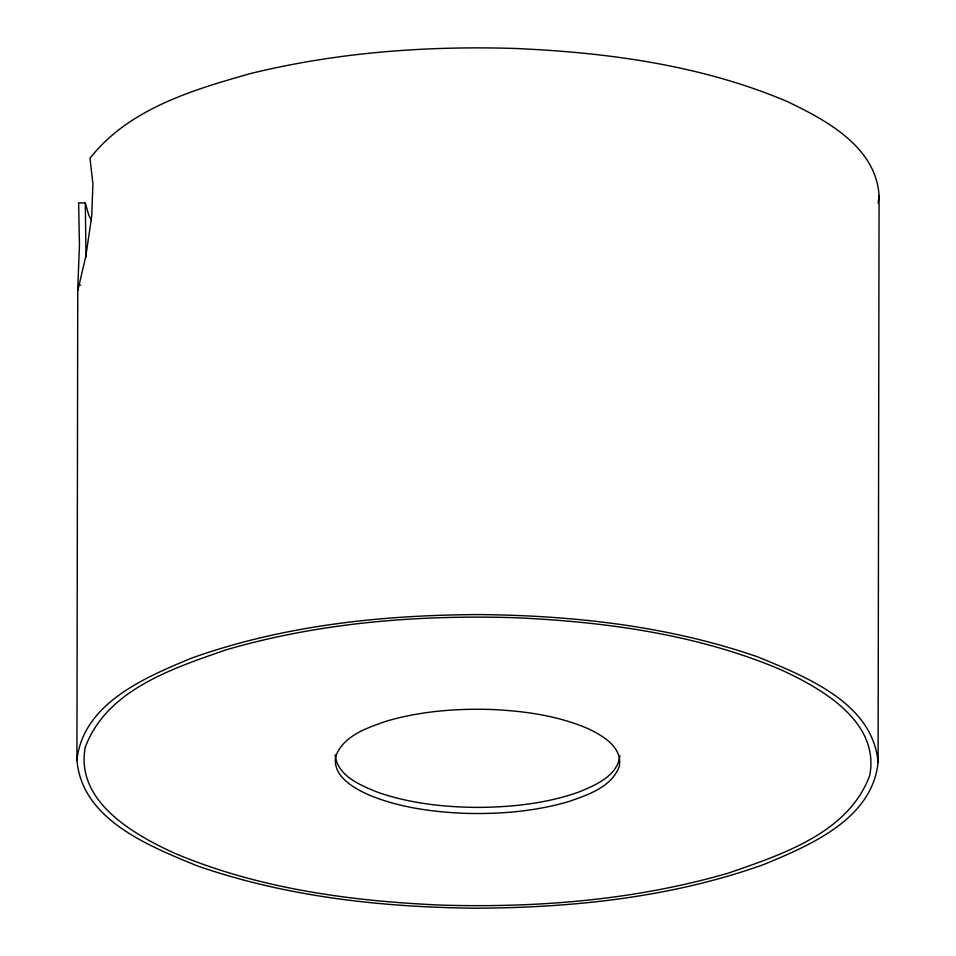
<?xml version="1.0" encoding="UTF-8"?>
<svg xmlns="http://www.w3.org/2000/svg" width="956" height="956" viewBox="0 0 956 956"><rect width="100%" height="100%" fill="white"/><g stroke="black" fill="none" stroke-linecap="round" stroke-linejoin="round"><path stroke-width="1.43" d="M77.759 288.497L77.902 290.122L85.873 255.993L91.716 216.271L92.899 183.815L89.984 158.254C128.666 108.876 192.622 89.888 250.568 73.54C337.145 52.317 426.806 45.685 515.75 48.493C607.908 52.568 701.357 65.151 786.872 101.372C826.103 120.062 875.959 146.782 879.078 195.681L878.086 762.458C872.087 819.364 809.887 845.379 763.677 864.559C671.757 897.397 573.361 907.734 476.231 908.2C381.946 907.328 286.657 896.883 197.187 865.849C149.518 846.156 82.108 820.045 76.922 760.319L77.759 288.497L79.456 244.963L78.619 202.791L85.299 203.031L88.788 215.196L91.37 220.119M86.004 257.092L85.299 203.031M76.922 760.319C82.933 703.401 145.133 677.398 191.343 658.218C283.251 625.367 381.647 615.031 478.777 614.577C573.062 615.437 668.363 625.893 757.821 656.927C805.502 676.621 872.912 702.72 878.086 762.458M619.87 755.61C617.743 775.83 595.636 785.079 579.216 791.891C546.545 803.566 511.58 807.234 477.068 807.402C443.56 807.091 409.694 803.375 377.895 792.345C360.735 785.402 337.241 776.057 335.162 754.846M878.122 203.007L879.078 195.681M79.456 285.091L80.698 285.127M85.251 747.365C75.213 801.116 132.992 834.182 174.231 853.087C258.323 888.698 350.231 901.078 440.859 905.093C537.69 907.985 635.668 900.11 728.962 872.924C781.948 854.437 848.426 833.142 869.769 775.412C879.795 721.66 822.017 688.595 780.789 669.678C696.685 634.067 604.778 621.687 514.149 617.684C417.318 614.792 319.34 622.667 226.046 649.853C173.06 668.34 106.582 689.635 85.251 747.365M335.759 756.316C332.138 775.746 353.015 787.684 367.917 794.52C398.305 807.39 431.515 811.859 464.269 813.317C499.259 814.357 534.655 811.513 568.366 801.69C587.51 795.01 611.541 787.314 619.249 766.449C622.87 747.03 601.993 735.08 587.092 728.245C556.703 715.375 523.494 710.905 490.751 709.46C455.761 708.42 420.353 711.264 386.642 721.087C367.498 727.767 343.479 735.463 335.759 756.316"/></g></svg>
